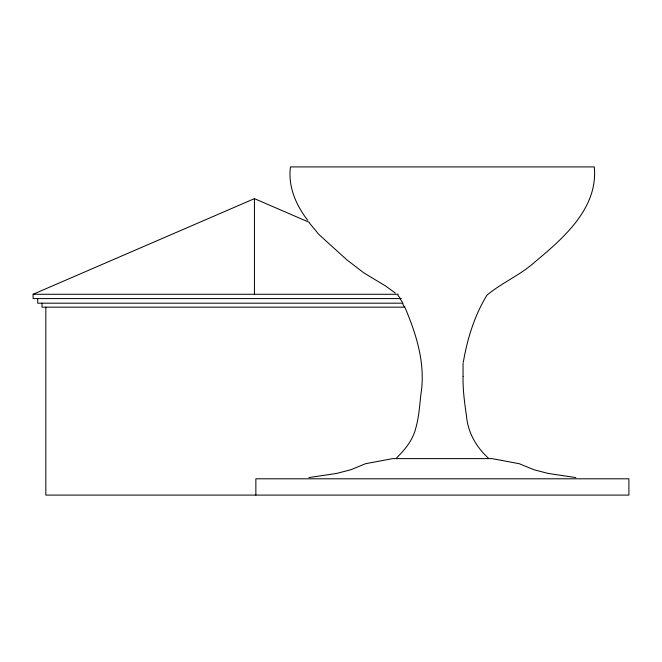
<?xml version="1.0" encoding="UTF-8"?>
<svg xmlns="http://www.w3.org/2000/svg" width="662" height="662" viewBox="0 0 662 662"><rect width="100%" height="100%" fill="white"/><g stroke="black" fill="none" stroke-linecap="round" stroke-linejoin="round"><path stroke-width="0.99" d="M463.342 362.089C467.289 338.779 474.687 315.145 486.967 295.144C501.986 282.575 520.638 275.003 535.244 261.68C563.801 237.832 598.291 208.017 594.286 166.907L290.477 166.907C287.821 186.469 296.079 205.245 307.698 220.305M396.447 458.063C405.094 449.556 413.113 439.775 415.918 427.611C418.972 416.886 419.617 405.665 420.85 394.626C425.807 364.779 416.77 335.402 405.31 308.293M401.313 298.579L33.1 298.579L33.1 294.276L254.44 198.641L309.303 222.349M308.939 477.567L336.726 473.413L350.901 469.714L365.548 463.706L392.698 458.617L492.065 458.617L519.215 463.706L533.862 469.714L548.037 473.413L575.824 477.567M33.1 294.276L398.21 294.276M403.059 303.188L37.717 303.188L37.717 298.579M405.227 307.168L42.012 307.168L42.012 303.188M395.28 293.043L385.781 286.125L363.719 272.785L346.83 259.794L318.778 234.373L309.427 223.011M397.796 295.144L399.856 297.718M488.316 458.063C476.499 447.313 468.001 432.774 466.561 416.588C464.683 403.315 462.73 390.001 463.069 376.488M400.518 299.348L402.43 302.327M402.769 303.941L404.383 306.928M463.061 362.925L463.061 376.347M255.863 495.093L255.863 478.8L628.9 478.8L628.9 495.093L45.827 495.093L45.827 307.168M254.44 198.641L254.44 294.276"/></g></svg>
